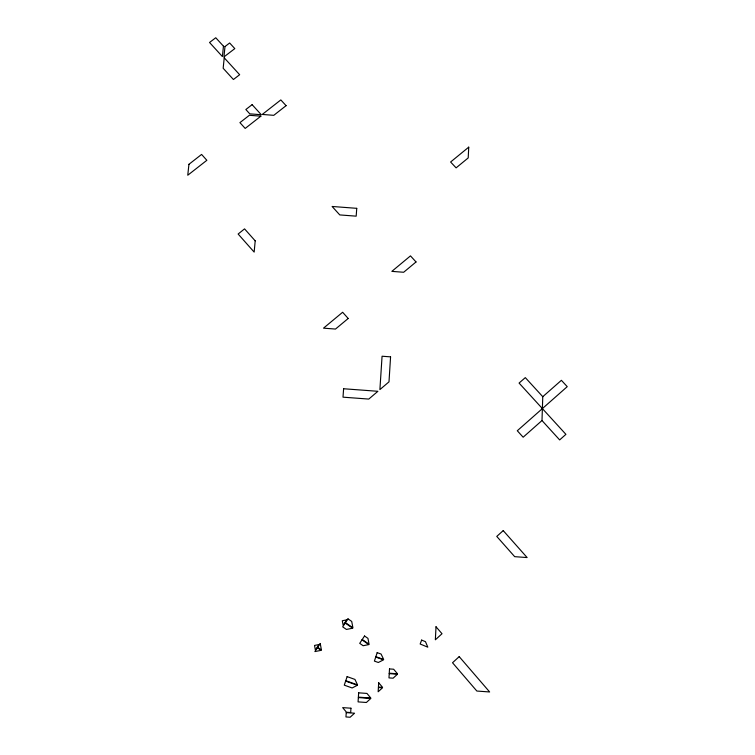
<?xml version="1.0" encoding="UTF-8"?>
<svg xmlns="http://www.w3.org/2000/svg" width="755" height="755" viewBox="0 0 755 755"><rect width="100%" height="100%" fill="white"/><g stroke="black" fill="none" stroke-linecap="round" stroke-linejoin="round"><path stroke-width="1.13" d="M541.996 420.535L542.769 396.696L525.31 377.623L519.072 383.068L565.91 434.342L559.663 439.92L541.996 420.535L523.149 437.211L517.288 430.746L567.241 386.654L561.39 380.312L542.769 396.696M468.742 147.149L468.204 157.927L456.105 167.865L450.612 162.004L468.742 147.149M436.012 626.773L435.352 639.796L442.015 633.728L436.012 626.773M389.231 673.62L388.976 677.896L393.1 678.188L397.479 674.215L389.231 673.62M389.505 668.93L389.25 673.196L397.498 673.781L393.629 669.223L389.505 668.93M390.571 356.86L388.995 381.851L379.897 389.599L382.068 356.228L390.571 356.86M378.415 687.484L378.151 691.778L382.549 687.777L378.415 687.484M378.699 682.765L378.434 687.05L382.577 687.352L378.699 682.765M350.962 708.209L350.669 712.541L346.517 712.248L342.647 707.614L350.962 708.209M358.351 697.563L358.078 701.886L366.373 702.48L370.79 698.46L358.351 697.563M358.663 692.826L358.38 697.139L370.818 698.026L366.949 693.43L358.663 692.826M346.243 712.616L345.95 716.948L350.122 717.25L354.567 713.211L346.243 712.616M343.61 388.75L343.006 397.168L368.77 399.074L377.906 391.298L343.61 388.75M356.747 208.333L356.181 216.166L339.778 214.92L332.096 206.464L356.747 208.333M255.199 240.845L254.161 252.095L238.127 234.022L244.554 228.878L255.199 240.845M223.461 46.168L222.395 56.559L209.541 42.488L215.751 37.75L223.461 46.168M224.999 46.546L223.933 56.936L234.805 48.613L229.652 42.988L224.999 46.546M224.226 57.824L223.159 68.261L233.418 79.511L239.656 74.707L224.226 57.824M188.929 164.316L187.759 175.236L206.851 160.296L201.594 154.426L188.929 164.316M375.726 657.067L374.405 661.097L378.312 662.484L383.54 659.842L375.726 657.067M377.179 652.65L375.858 656.671L383.672 659.436L381.077 654.028L377.179 652.65M345.63 681.095L344.28 685.163L352.132 687.956L357.398 685.285L345.63 681.095M347.121 676.631L345.771 680.689L357.53 684.879L354.954 679.424L347.121 676.631M421.649 640.089L420.157 644.006L427.811 647.186L425.471 641.674L421.649 640.089M346.705 619.864L343.157 625.282L342.289 620.752L346.705 619.864M362.013 639.844L359.72 643.354L363.136 645.723L368.846 644.581L362.013 639.844M364.533 635.993L362.24 639.494L369.072 644.223L367.94 638.352L364.533 635.993M318.969 644.543L315.382 650.008L314.533 645.44L318.969 644.543M345.214 623.045L342.695 626.867L346.432 629.443L352.67 628.207L345.214 623.045M347.98 618.845L345.469 622.658L352.925 627.82L351.707 621.422L347.98 618.845M317.421 647.724L314.873 651.584L321.158 650.329L317.421 647.724M320.224 643.486L317.676 647.337L321.413 649.942L320.224 643.486M459.2 656.633L452.528 662.748L476.849 691.042L489.646 691.967L459.2 656.633M503.217 530.614L496.762 536.418L514.683 556.662L527.141 557.567L503.217 530.614M348.197 318.478L335.494 329.057L323.508 328.161L342.638 312.259L348.197 318.478M416.033 261.957L403.661 272.262L391.836 271.375L410.475 255.879L416.033 261.957M286.088 105.662L273.772 115.326L262.268 114.439L280.822 99.924L286.088 105.662M260.871 116.166L245.186 128.435L239.939 122.631L249.358 115.288L260.871 116.166M252.113 104.652L245.856 109.522L249.782 113.845L261.296 114.732L252.113 104.652"/></g></svg>
